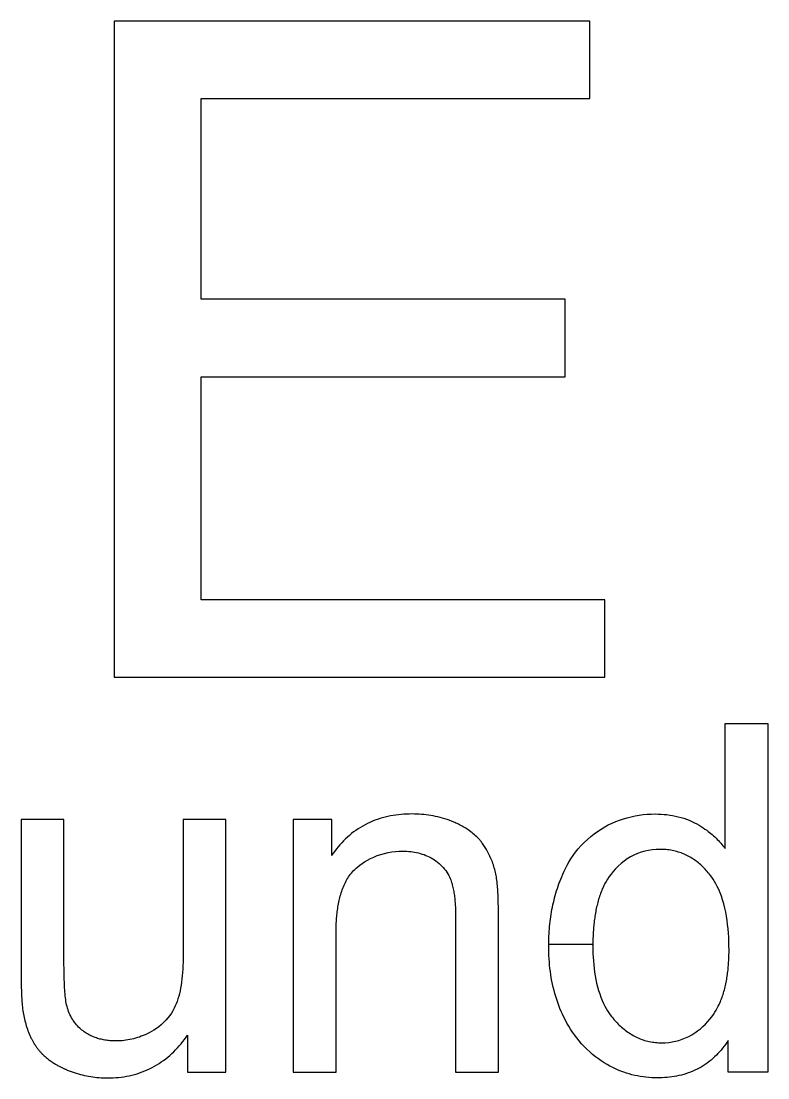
# Model space of a CAD drawing. Header units: millimetres. Extents: x 0 to 9.8, y 0 to 27.1.
# Drawn here: x 2.3697 to 2.7022, y 3.2305 to 3.7014 of the extents above; entities that cross this region are included whole.
import ezdxf

# ---------------------------------------------------------------- set-up
doc = ezdxf.new("R2010")
doc.units = ezdxf.units.MM
doc.header["$MEASUREMENT"] = 0
doc.layers.add('Metal Layer 1', color=52, linetype='Continuous')

msp = doc.modelspace()

# ---------------------------------------------------------------- linework, layer by layer
at = {"layer": 'Metal Layer 1'}
for p, q in [((2.62286, 3.70137), (2.41115, 3.70137)), ((2.41115, 3.70137), (2.41115, 3.40898)), ((2.62286, 3.66683), (2.62286, 3.70137)), ((2.44993, 3.57746), (2.44993, 3.66683)), ((2.44993, 3.66683), (2.62286, 3.66683)), ((2.61194, 3.57746), (2.44993, 3.57746)), ((2.61194, 3.54292), (2.61194, 3.57746)), ((2.44993, 3.44352), (2.44993, 3.54292)), ((2.44993, 3.54292), (2.61194, 3.54292)), ((2.62955, 3.44352), (2.44993, 3.44352)), ((2.62955, 3.40898), (2.62955, 3.44352)), ((2.41115, 3.40898), (2.62955, 3.40898)), ((2.68313, 3.33267), (2.68313, 3.38832)), ((2.68313, 3.38832), (2.70219, 3.38832)), ((2.70219, 3.38832), (2.70219, 3.23296)), ((2.54376, 3.34806), (2.54255, 3.34805)), ((2.54483, 3.34805), (2.54376, 3.34806)), ((2.54589, 3.34802), (2.54483, 3.34805)), ((2.65029, 3.34803), (2.65211, 3.34806)), ((2.65211, 3.34806), (2.6534, 3.34804)), ((2.38876, 3.34557), (2.3697, 3.34557)), ((2.3697, 3.34557), (2.3697, 3.27583)), ((2.38876, 3.28317), (2.38876, 3.34557)), ((2.46087, 3.34557), (2.44181, 3.34557)), ((2.44181, 3.34557), (2.44181, 3.2853)), ((2.46087, 3.23296), (2.46087, 3.34557)), ((2.508, 3.34557), (2.49083, 3.34557)), ((2.49083, 3.34557), (2.49083, 3.23296)), ((2.508, 3.32959), (2.508, 3.34557)), ((2.5239, 3.34381), (2.52283, 3.34327)), ((2.52498, 3.34432), (2.5239, 3.34381)), ((2.52608, 3.3448), (2.52498, 3.34432)), ((2.5272, 3.34524), (2.52608, 3.3448)), ((2.52832, 3.34565), (2.5272, 3.34524)), ((2.52947, 3.34602), (2.52832, 3.34565)), ((2.53063, 3.34636), (2.52947, 3.34602)), ((2.53179, 3.34667), (2.53063, 3.34636)), ((2.53297, 3.34695), (2.53179, 3.34667)), ((2.53415, 3.34719), (2.53297, 3.34695)), ((2.53534, 3.3474), (2.53415, 3.34719)), ((2.53653, 3.34758), (2.53534, 3.3474)), ((2.53773, 3.34773), (2.53653, 3.34758)), ((2.53893, 3.34785), (2.53773, 3.34773)), ((2.54014, 3.34794), (2.53893, 3.34785)), ((2.54134, 3.34801), (2.54014, 3.34794)), ((2.54255, 3.34805), (2.54134, 3.34801)), ((2.54695, 3.34797), (2.54589, 3.34802)), ((2.548, 3.34789), (2.54695, 3.34797)), ((2.54906, 3.3478), (2.548, 3.34789)), ((2.5501, 3.34768), (2.54906, 3.3478)), ((2.55115, 3.34754), (2.5501, 3.34768)), ((2.55219, 3.34738), (2.55115, 3.34754)), ((2.55322, 3.3472), (2.55219, 3.34738)), ((2.55425, 3.34699), (2.55322, 3.3472)), ((2.55528, 3.34676), (2.55425, 3.34699)), ((2.5563, 3.34651), (2.55528, 3.34676)), ((2.55731, 3.34623), (2.5563, 3.34651)), ((2.55832, 3.34593), (2.55731, 3.34623)), ((2.55933, 3.3456), (2.55832, 3.34593)), ((2.56033, 3.34524), (2.55933, 3.3456)), ((2.56132, 3.34486), (2.56033, 3.34524)), ((2.56231, 3.34446), (2.56132, 3.34486)), ((2.56281, 3.34424), (2.56231, 3.34446)), ((2.56333, 3.34401), (2.56281, 3.34424)), ((2.56386, 3.34376), (2.56333, 3.34401)), ((2.56439, 3.34351), (2.56386, 3.34376)), ((2.56493, 3.34324), (2.56439, 3.34351)), ((2.63116, 3.34316), (2.6328, 3.34395)), ((2.6328, 3.34395), (2.63446, 3.34468)), ((2.63446, 3.34468), (2.63614, 3.34533)), ((2.63614, 3.34533), (2.63785, 3.34591)), ((2.63785, 3.34591), (2.63958, 3.34642)), ((2.63958, 3.34642), (2.64133, 3.34687)), ((2.64133, 3.34687), (2.64311, 3.34724)), ((2.64311, 3.34724), (2.64489, 3.34754)), ((2.64489, 3.34754), (2.64669, 3.34777)), ((2.64669, 3.34777), (2.64849, 3.34793)), ((2.64849, 3.34793), (2.65029, 3.34803)), ((2.6534, 3.34804), (2.65469, 3.34799)), ((2.65469, 3.34799), (2.65598, 3.3479)), ((2.65598, 3.3479), (2.65725, 3.34777)), ((2.65725, 3.34777), (2.65853, 3.3476)), ((2.65853, 3.3476), (2.65979, 3.3474)), ((2.65979, 3.3474), (2.66105, 3.34715)), ((2.66105, 3.34715), (2.66229, 3.34685)), ((2.66229, 3.34685), (2.66353, 3.34652)), ((2.66353, 3.34652), (2.66476, 3.34614)), ((2.66476, 3.34614), (2.66598, 3.34571)), ((2.66598, 3.34571), (2.66718, 3.34524)), ((2.66718, 3.34524), (2.66835, 3.34473)), ((2.66835, 3.34473), (2.66947, 3.34419)), ((2.66947, 3.34419), (2.67053, 3.34364)), ((2.67053, 3.34364), (2.67154, 3.34307)), ((2.51681, 3.33931), (2.51589, 3.33855)), ((2.51776, 3.34005), (2.51681, 3.33931)), ((2.51873, 3.34075), (2.51776, 3.34005)), ((2.51973, 3.34143), (2.51873, 3.34075)), ((2.52075, 3.34208), (2.51973, 3.34143)), ((2.52178, 3.34269), (2.52075, 3.34208)), ((2.52283, 3.34327), (2.52178, 3.34269)), ((2.56548, 3.34295), (2.56493, 3.34324)), ((2.56603, 3.34266), (2.56548, 3.34295)), ((2.56659, 3.34234), (2.56603, 3.34266)), ((2.56715, 3.34202), (2.56659, 3.34234)), ((2.5677, 3.34168), (2.56715, 3.34202)), ((2.56826, 3.34132), (2.5677, 3.34168)), ((2.56882, 3.34095), (2.56826, 3.34132)), ((2.56938, 3.34056), (2.56882, 3.34095)), ((2.56993, 3.34015), (2.56938, 3.34056)), ((2.57048, 3.33973), (2.56993, 3.34015)), ((2.57102, 3.33929), (2.57048, 3.33973)), ((2.57156, 3.33884), (2.57102, 3.33929)), ((2.57208, 3.33836), (2.57156, 3.33884)), ((2.62332, 3.33803), (2.62483, 3.33922)), ((2.62483, 3.33922), (2.62637, 3.34032)), ((2.62637, 3.34032), (2.62794, 3.34134)), ((2.62794, 3.34134), (2.62954, 3.34229)), ((2.62954, 3.34229), (2.63116, 3.34316)), ((2.67154, 3.34307), (2.67249, 3.3425)), ((2.67249, 3.3425), (2.67337, 3.34193)), ((2.67337, 3.34193), (2.6742, 3.34137)), ((2.6742, 3.34137), (2.67496, 3.34083)), ((2.67496, 3.34083), (2.67565, 3.34031)), ((2.67565, 3.34031), (2.67628, 3.33983)), ((2.67628, 3.33983), (2.67687, 3.33934)), ((2.67687, 3.33934), (2.67746, 3.33885)), ((2.67746, 3.33885), (2.67803, 3.33834)), ((2.51166, 3.33435), (2.51088, 3.33344)), ((2.51246, 3.33524), (2.51166, 3.33435)), ((2.51328, 3.3361), (2.51246, 3.33524)), ((2.51413, 3.33694), (2.51328, 3.3361)), ((2.515, 3.33776), (2.51413, 3.33694)), ((2.51589, 3.33855), (2.515, 3.33776)), ((2.5726, 3.33787), (2.57208, 3.33836)), ((2.57273, 3.33774), (2.5726, 3.33787)), ((2.57288, 3.3376), (2.57273, 3.33774)), ((2.57305, 3.33743), (2.57288, 3.3376)), ((2.57323, 3.33724), (2.57305, 3.33743)), ((2.57343, 3.33702), (2.57323, 3.33724)), ((2.57364, 3.33679), (2.57343, 3.33702)), ((2.57387, 3.33653), (2.57364, 3.33679)), ((2.57411, 3.33625), (2.57387, 3.33653)), ((2.57436, 3.33595), (2.57411, 3.33625)), ((2.57462, 3.33563), (2.57436, 3.33595)), ((2.57489, 3.33528), (2.57462, 3.33563)), ((2.57517, 3.33491), (2.57489, 3.33528)), ((2.57545, 3.33451), (2.57517, 3.33491)), ((2.57574, 3.33409), (2.57545, 3.33451)), ((2.57604, 3.33365), (2.57574, 3.33409)), ((2.61775, 3.33247), (2.61903, 3.33395)), ((2.61903, 3.33395), (2.62041, 3.3354)), ((2.62041, 3.3354), (2.62184, 3.33676)), ((2.62184, 3.33676), (2.62332, 3.33803)), ((2.67803, 3.33834), (2.67859, 3.33782)), ((2.67859, 3.33782), (2.67914, 3.33729)), ((2.67914, 3.33729), (2.67968, 3.33675)), ((2.67968, 3.33675), (2.68021, 3.3362)), ((2.68021, 3.3362), (2.68073, 3.33564)), ((2.68073, 3.33564), (2.68123, 3.33507)), ((2.68123, 3.33507), (2.68172, 3.33448)), ((2.68172, 3.33448), (2.6822, 3.33389)), ((2.50869, 3.33058), (2.508, 3.32959)), ((2.5094, 3.33156), (2.50869, 3.33058)), ((2.51013, 3.33251), (2.5094, 3.33156)), ((2.51088, 3.33344), (2.51013, 3.33251)), ((2.5267, 3.32886), (2.52826, 3.3295)), ((2.52826, 3.3295), (2.52984, 3.33004)), ((2.52984, 3.33004), (2.53145, 3.33049)), ((2.53145, 3.33049), (2.53308, 3.33086)), ((2.53308, 3.33086), (2.53472, 3.33113)), ((2.53472, 3.33113), (2.53638, 3.33133)), ((2.53638, 3.33133), (2.53805, 3.33144)), ((2.53805, 3.33144), (2.53974, 3.33148)), ((2.53974, 3.33148), (2.5406, 3.33147)), ((2.5406, 3.33147), (2.54147, 3.33144)), ((2.54147, 3.33144), (2.54233, 3.33138)), ((2.54233, 3.33138), (2.5432, 3.3313)), ((2.5432, 3.3313), (2.54405, 3.33119)), ((2.54405, 3.33119), (2.54491, 3.33105)), ((2.54491, 3.33105), (2.54576, 3.33089)), ((2.54576, 3.33089), (2.54661, 3.3307)), ((2.54661, 3.3307), (2.54744, 3.33048)), ((2.54744, 3.33048), (2.54827, 3.33023)), ((2.54827, 3.33023), (2.54909, 3.32995)), ((2.54909, 3.32995), (2.54989, 3.32964)), ((2.54989, 3.32964), (2.55068, 3.3293)), ((2.55068, 3.3293), (2.55145, 3.32893)), ((2.57634, 3.33318), (2.57604, 3.33365)), ((2.57665, 3.33269), (2.57634, 3.33318)), ((2.57695, 3.33218), (2.57665, 3.33269)), ((2.57726, 3.33163), (2.57695, 3.33218)), ((2.57757, 3.33107), (2.57726, 3.33163)), ((2.57787, 3.33048), (2.57757, 3.33107)), ((2.57817, 3.32986), (2.57787, 3.33048)), ((2.57847, 3.32924), (2.57817, 3.32986)), ((2.57875, 3.3286), (2.57847, 3.32924)), ((2.61452, 3.32805), (2.6155, 3.32951)), ((2.6155, 3.32951), (2.61657, 3.33099)), ((2.61657, 3.33099), (2.61775, 3.33247)), ((2.64252, 3.32976), (2.641, 3.32897)), ((2.64409, 3.33046), (2.64252, 3.32976)), ((2.64571, 3.33104), (2.64409, 3.33046)), ((2.64735, 3.33151), (2.64571, 3.33104)), ((2.64901, 3.33186), (2.64735, 3.33151)), ((2.6507, 3.33211), (2.64901, 3.33186)), ((2.6524, 3.33226), (2.6507, 3.33211)), ((2.65412, 3.33231), (2.6524, 3.33226)), ((2.65481, 3.3323), (2.65412, 3.33231)), ((2.6555, 3.33228), (2.65481, 3.3323)), ((2.65619, 3.33224), (2.6555, 3.33228)), ((2.65688, 3.33218), (2.65619, 3.33224)), ((2.65756, 3.33211), (2.65688, 3.33218)), ((2.65825, 3.33202), (2.65756, 3.33211)), ((2.65893, 3.33192), (2.65825, 3.33202)), ((2.65961, 3.33179), (2.65893, 3.33192)), ((2.66028, 3.33165), (2.65961, 3.33179)), ((2.66096, 3.33149), (2.66028, 3.33165)), ((2.66162, 3.33132), (2.66096, 3.33149)), ((2.66228, 3.33112), (2.66162, 3.33132)), ((2.66294, 3.33091), (2.66228, 3.33112)), ((2.66359, 3.33069), (2.66294, 3.33091)), ((2.66423, 3.33044), (2.66359, 3.33069)), ((2.66486, 3.33018), (2.66423, 3.33044)), ((2.66549, 3.3299), (2.66486, 3.33018)), ((2.66612, 3.3296), (2.66549, 3.3299)), ((2.66673, 3.32928), (2.66612, 3.3296)), ((2.66734, 3.32895), (2.66673, 3.32928)), ((2.6822, 3.33389), (2.68267, 3.33328)), ((2.68267, 3.33328), (2.68313, 3.33267)), ((2.5189, 3.32389), (2.51965, 3.32454)), ((2.51965, 3.32454), (2.52053, 3.32523)), ((2.52053, 3.32523), (2.52153, 3.32596)), ((2.52153, 3.32596), (2.52265, 3.3267)), ((2.52265, 3.3267), (2.52388, 3.32744)), ((2.52388, 3.32744), (2.52523, 3.32817)), ((2.52523, 3.32817), (2.5267, 3.32886)), ((2.55145, 3.32893), (2.55222, 3.32853)), ((2.55222, 3.32853), (2.55297, 3.3281)), ((2.55297, 3.3281), (2.5537, 3.32764)), ((2.5537, 3.32764), (2.55442, 3.32715)), ((2.55442, 3.32715), (2.55512, 3.32662)), ((2.55512, 3.32662), (2.55579, 3.32607)), ((2.55579, 3.32607), (2.55645, 3.32548)), ((2.55645, 3.32548), (2.55708, 3.32486)), ((2.55708, 3.32486), (2.55768, 3.32421)), ((2.57901, 3.32797), (2.57875, 3.3286)), ((2.57927, 3.32733), (2.57901, 3.32797)), ((2.57951, 3.32668), (2.57927, 3.32733)), ((2.57974, 3.32603), (2.57951, 3.32668)), ((2.57996, 3.32538), (2.57974, 3.32603)), ((2.58017, 3.32472), (2.57996, 3.32538)), ((2.58036, 3.32406), (2.58017, 3.32472)), ((2.61211, 3.32383), (2.61283, 3.3252)), ((2.61283, 3.3252), (2.61363, 3.3266)), ((2.61363, 3.3266), (2.61452, 3.32805)), ((2.63555, 3.32487), (2.63436, 3.32367)), ((2.63682, 3.32602), (2.63555, 3.32487)), ((2.63816, 3.32709), (2.63682, 3.32602)), ((2.63955, 3.32808), (2.63816, 3.32709)), ((2.641, 3.32897), (2.63955, 3.32808)), ((2.66793, 3.32861), (2.66734, 3.32895)), ((2.66852, 3.32825), (2.66793, 3.32861)), ((2.66909, 3.32787), (2.66852, 3.32825)), ((2.66966, 3.32749), (2.66909, 3.32787)), ((2.67021, 3.32709), (2.66966, 3.32749)), ((2.67076, 3.32667), (2.67021, 3.32709)), ((2.67129, 3.32625), (2.67076, 3.32667)), ((2.67181, 3.32581), (2.67129, 3.32625)), ((2.67233, 3.32536), (2.67181, 3.32581)), ((2.67284, 3.32489), (2.67233, 3.32536)), ((2.67333, 3.32442), (2.67284, 3.32489)), ((2.51515, 3.31946), (2.51553, 3.32006)), ((2.51553, 3.32006), (2.51593, 3.32064)), ((2.51593, 3.32064), (2.51636, 3.3212)), ((2.51636, 3.3212), (2.5168, 3.32176)), ((2.5168, 3.32176), (2.51727, 3.32229)), ((2.51727, 3.32229), (2.51775, 3.32281)), ((2.51775, 3.32281), (2.51827, 3.32332)), ((2.51827, 3.32332), (2.5189, 3.32389)), ((2.55768, 3.32421), (2.55825, 3.32352)), ((2.55825, 3.32352), (2.55878, 3.32281)), ((2.55878, 3.32281), (2.55926, 3.3221)), ((2.55926, 3.3221), (2.55969, 3.3214)), ((2.55969, 3.3214), (2.56007, 3.32071)), ((2.56007, 3.32071), (2.5604, 3.32004)), ((2.5604, 3.32004), (2.5607, 3.31938)), ((2.58055, 3.32339), (2.58036, 3.32406)), ((2.58072, 3.32273), (2.58055, 3.32339)), ((2.58088, 3.32206), (2.58072, 3.32273)), ((2.58104, 3.32138), (2.58088, 3.32206)), ((2.58118, 3.32071), (2.58104, 3.32138)), ((2.58131, 3.32002), (2.58118, 3.32071)), ((2.58142, 3.3193), (2.58131, 3.32002)), ((2.60996, 3.31903), (2.6104, 3.32012)), ((2.6104, 3.32012), (2.6109, 3.32128)), ((2.6109, 3.32128), (2.61147, 3.32253)), ((2.61147, 3.32253), (2.61211, 3.32383)), ((2.63152, 3.32014), (2.63079, 3.31904)), ((2.63236, 3.32129), (2.63152, 3.32014)), ((2.6333, 3.32247), (2.63236, 3.32129)), ((2.63436, 3.32367), (2.6333, 3.32247)), ((2.67382, 3.32393), (2.67333, 3.32442)), ((2.6743, 3.32344), (2.67382, 3.32393)), ((2.67477, 3.32293), (2.6743, 3.32344)), ((2.67523, 3.32242), (2.67477, 3.32293)), ((2.67568, 3.32189), (2.67523, 3.32242)), ((2.67617, 3.3213), (2.67568, 3.32189)), ((2.6767, 3.32062), (2.67617, 3.3213)), ((2.67726, 3.31985), (2.6767, 3.32062)), ((2.67784, 3.31898), (2.67726, 3.31985)), ((2.51294, 3.31499), (2.51321, 3.31565)), ((2.51321, 3.31565), (2.51349, 3.31631)), ((2.51349, 3.31631), (2.51379, 3.31696)), ((2.51379, 3.31696), (2.5141, 3.3176)), ((2.5141, 3.3176), (2.51443, 3.31823)), ((2.51443, 3.31823), (2.51478, 3.31885)), ((2.51478, 3.31885), (2.51515, 3.31946)), ((2.5607, 3.31938), (2.56096, 3.31874)), ((2.56096, 3.31874), (2.56118, 3.31812)), ((2.56118, 3.31812), (2.56138, 3.31753)), ((2.56138, 3.31753), (2.56155, 3.31697)), ((2.56155, 3.31697), (2.56169, 3.31643)), ((2.56169, 3.31643), (2.56183, 3.31589)), ((2.56183, 3.31589), (2.56197, 3.31533)), ((2.56197, 3.31533), (2.56209, 3.31476)), ((2.58152, 3.31855), (2.58142, 3.3193)), ((2.58162, 3.31778), (2.58152, 3.31855)), ((2.5817, 3.31699), (2.58162, 3.31778)), ((2.58178, 3.31618), (2.5817, 3.31699)), ((2.58185, 3.31537), (2.58178, 3.31618)), ((2.5819, 3.31456), (2.58185, 3.31537)), ((2.60847, 3.31492), (2.60882, 3.31596)), ((2.60882, 3.31596), (2.60918, 3.31699)), ((2.60918, 3.31699), (2.60956, 3.31801)), ((2.60956, 3.31801), (2.60996, 3.31903)), ((2.62879, 3.31533), (2.62849, 3.31465)), ((2.62917, 3.31613), (2.62879, 3.31533)), ((2.62962, 3.31702), (2.62917, 3.31613)), ((2.63016, 3.31799), (2.62962, 3.31702)), ((2.63079, 3.31904), (2.63016, 3.31799)), ((2.67845, 3.31802), (2.67784, 3.31898)), ((2.67907, 3.31694), (2.67845, 3.31802)), ((2.67969, 3.31575), (2.67907, 3.31694)), ((2.68031, 3.31444), (2.67969, 3.31575)), ((2.51147, 3.31016), (2.51164, 3.31086)), ((2.51164, 3.31086), (2.51182, 3.31156)), ((2.51182, 3.31156), (2.51202, 3.31225)), ((2.51202, 3.31225), (2.51223, 3.31294)), ((2.51223, 3.31294), (2.51245, 3.31363)), ((2.51245, 3.31363), (2.51269, 3.31431)), ((2.51269, 3.31431), (2.51294, 3.31499)), ((2.56209, 3.31476), (2.5622, 3.31418)), ((2.5622, 3.31418), (2.56231, 3.31359)), ((2.56231, 3.31359), (2.56241, 3.31299)), ((2.56241, 3.31299), (2.56251, 3.31238)), ((2.56251, 3.31238), (2.56259, 3.31177)), ((2.56259, 3.31177), (2.56267, 3.31115)), ((2.56267, 3.31115), (2.56274, 3.31052)), ((2.56274, 3.31052), (2.56281, 3.30988)), ((2.58196, 3.31375), (2.5819, 3.31456)), ((2.582, 3.31294), (2.58196, 3.31375)), ((2.58204, 3.31213), (2.582, 3.31294)), ((2.58208, 3.31131), (2.58204, 3.31213)), ((2.58211, 3.31047), (2.58208, 3.31131)), ((2.58214, 3.30963), (2.58211, 3.31047)), ((2.60698, 3.3097), (2.60725, 3.31075)), ((2.60725, 3.31075), (2.60753, 3.3118)), ((2.60753, 3.3118), (2.60783, 3.31284)), ((2.60783, 3.31284), (2.60814, 3.31388)), ((2.60814, 3.31388), (2.60847, 3.31492)), ((2.62704, 3.31071), (2.62684, 3.31004)), ((2.62726, 3.31138), (2.62704, 3.31071)), ((2.62748, 3.31204), (2.62726, 3.31138)), ((2.62772, 3.3127), (2.62748, 3.31204)), ((2.62796, 3.31336), (2.62772, 3.3127)), ((2.62822, 3.314), (2.62796, 3.31336)), ((2.62849, 3.31465), (2.62822, 3.314)), ((2.68091, 3.313), (2.68031, 3.31444)), ((2.6815, 3.31144), (2.68091, 3.313)), ((2.68207, 3.30974), (2.6815, 3.31144)), ((2.51056, 3.30522), (2.51066, 3.30593)), ((2.51066, 3.30593), (2.51077, 3.30664)), ((2.51077, 3.30664), (2.51089, 3.30734)), ((2.51089, 3.30734), (2.51102, 3.30805)), ((2.51102, 3.30805), (2.51116, 3.30875)), ((2.51116, 3.30875), (2.51131, 3.30945)), ((2.51131, 3.30945), (2.51147, 3.31016)), ((2.56281, 3.30988), (2.56287, 3.30925)), ((2.56287, 3.30925), (2.56292, 3.3086)), ((2.56292, 3.3086), (2.56297, 3.30795)), ((2.56297, 3.30795), (2.56301, 3.3073)), ((2.56301, 3.3073), (2.56305, 3.30665)), ((2.56305, 3.30665), (2.56308, 3.306)), ((2.56308, 3.306), (2.56311, 3.30534)), ((2.58216, 3.30879), (2.58214, 3.30963)), ((2.58218, 3.30794), (2.58216, 3.30879)), ((2.5822, 3.30709), (2.58218, 3.30794)), ((2.58222, 3.30624), (2.5822, 3.30709)), ((2.58223, 3.3054), (2.58222, 3.30624)), ((2.60607, 3.30546), (2.60627, 3.30652)), ((2.60627, 3.30652), (2.6065, 3.30758)), ((2.6065, 3.30758), (2.60673, 3.30864)), ((2.60673, 3.30864), (2.60698, 3.3097)), ((2.62581, 3.30595), (2.62567, 3.30526)), ((2.62596, 3.30664), (2.62581, 3.30595)), ((2.62612, 3.30732), (2.62596, 3.30664)), ((2.62628, 3.308), (2.62612, 3.30732)), ((2.62646, 3.30868), (2.62628, 3.308)), ((2.62664, 3.30936), (2.62646, 3.30868)), ((2.62684, 3.31004), (2.62664, 3.30936)), ((2.68258, 3.30797), (2.68207, 3.30974)), ((2.68303, 3.30617), (2.68258, 3.30797)), ((2.68343, 3.30435), (2.68303, 3.30617)), ((2.51012, 3.3009), (2.51017, 3.30163)), ((2.51017, 3.30163), (2.51024, 3.30235)), ((2.51024, 3.30235), (2.51031, 3.30307)), ((2.51031, 3.30307), (2.51038, 3.30379)), ((2.51038, 3.30379), (2.51047, 3.30451)), ((2.51047, 3.30451), (2.51056, 3.30522)), ((2.56311, 3.30534), (2.56313, 3.30468)), ((2.56313, 3.30468), (2.56315, 3.30402)), ((2.56315, 3.30402), (2.56316, 3.30337)), ((2.56316, 3.30337), (2.56317, 3.30271)), ((2.56317, 3.30271), (2.56318, 3.30206)), ((2.56318, 3.30206), (2.56318, 3.30141)), ((2.56318, 3.30141), (2.56318, 3.23296)), ((2.58223, 3.30457), (2.58223, 3.3054)), ((2.58224, 3.30374), (2.58223, 3.30457)), ((2.58224, 3.30292), (2.58224, 3.30374)), ((2.58224, 3.30212), (2.58224, 3.30292)), ((2.58224, 3.23296), (2.58224, 3.30212)), ((2.60525, 3.30009), (2.60539, 3.30117)), ((2.60539, 3.30117), (2.60554, 3.30225)), ((2.60554, 3.30225), (2.6057, 3.30332)), ((2.6057, 3.30332), (2.60588, 3.30439)), ((2.60588, 3.30439), (2.60607, 3.30546)), ((2.625, 3.30113), (2.62491, 3.30043)), ((2.62509, 3.30182), (2.625, 3.30113)), ((2.62519, 3.30252), (2.62509, 3.30182)), ((2.6253, 3.3032), (2.62519, 3.30252)), ((2.62542, 3.30389), (2.6253, 3.3032)), ((2.62554, 3.30458), (2.62542, 3.30389)), ((2.62567, 3.30526), (2.62554, 3.30458)), ((2.68377, 3.3025), (2.68343, 3.30435)), ((2.68406, 3.30063), (2.68377, 3.3025)), ((2.50991, 3.29585), (2.50992, 3.29657)), ((2.50992, 3.29657), (2.50994, 3.29729)), ((2.50994, 3.29729), (2.50996, 3.29801)), ((2.50996, 3.29801), (2.50999, 3.29873)), ((2.50999, 3.29873), (2.51003, 3.29946)), ((2.51003, 3.29946), (2.51007, 3.30018)), ((2.51007, 3.30018), (2.51012, 3.3009)), ((2.60485, 3.29576), (2.60493, 3.29685)), ((2.60493, 3.29685), (2.60502, 3.29793)), ((2.60502, 3.29793), (2.60513, 3.29901)), ((2.60513, 3.29901), (2.60525, 3.30009)), ((2.62456, 3.29693), (2.62451, 3.29623)), ((2.62462, 3.29763), (2.62456, 3.29693)), ((2.62468, 3.29834), (2.62462, 3.29763)), ((2.62475, 3.29904), (2.62468, 3.29834)), ((2.62483, 3.29974), (2.62475, 3.29904)), ((2.62491, 3.30043), (2.62483, 3.29974)), ((2.6843, 3.29876), (2.68406, 3.30063)), ((2.6845, 3.29687), (2.6843, 3.29876)), ((2.68465, 3.29499), (2.6845, 3.29687)), ((2.5099, 3.29513), (2.50991, 3.29585)), ((2.5099, 3.29442), (2.5099, 3.29513)), ((2.5099, 3.23296), (2.5099, 3.29442)), ((2.60465, 3.2914), (2.60468, 3.29249)), ((2.60468, 3.29249), (2.60472, 3.29358)), ((2.60472, 3.29358), (2.60478, 3.29467)), ((2.60478, 3.29467), (2.60485, 3.29576)), ((2.62431, 3.292), (2.6243, 3.2913)), ((2.62433, 3.29271), (2.62431, 3.292)), ((2.62436, 3.29341), (2.62433, 3.29271)), ((2.62439, 3.29411), (2.62436, 3.29341)), ((2.62443, 3.29482), (2.62439, 3.29411)), ((2.62447, 3.29552), (2.62443, 3.29482)), ((2.62451, 3.29623), (2.62447, 3.29552)), ((2.68477, 3.29311), (2.68465, 3.29499)), ((2.68485, 3.29124), (2.68477, 3.29311)), ((2.60462, 3.28921), (2.60463, 3.29)), ((2.60463, 3.28779), (2.60462, 3.28921)), ((2.60463, 3.29), (2.60465, 3.2914)), ((2.62428, 3.28991), (2.60463, 3.29)), ((2.60463, 3.29), (2.62428, 3.28991)), ((2.60467, 3.28636), (2.60463, 3.28779)), ((2.6243, 3.2913), (2.62428, 3.28991)), ((2.62428, 3.28956), (2.62428, 3.28991)), ((2.62428, 3.28991), (2.62428, 3.28921)), ((2.62428, 3.28921), (2.62429, 3.28757)), ((2.62429, 3.28757), (2.62433, 3.28591)), ((2.68489, 3.28939), (2.68485, 3.29124)), ((2.68491, 3.28755), (2.68489, 3.28939)), ((2.6849, 3.28686), (2.68491, 3.28755)), ((2.6849, 3.28617), (2.6849, 3.28686)), ((2.38876, 3.28231), (2.38876, 3.28317)), ((2.38877, 3.28143), (2.38876, 3.28231)), ((2.4418, 3.28368), (2.44177, 3.28208)), ((2.44181, 3.2853), (2.4418, 3.28368)), ((2.60472, 3.28494), (2.60467, 3.28636)), ((2.6048, 3.28352), (2.60472, 3.28494)), ((2.6049, 3.2821), (2.6048, 3.28352)), ((2.62433, 3.28591), (2.62441, 3.28425)), ((2.62441, 3.28425), (2.62451, 3.28258)), ((2.62451, 3.28258), (2.62465, 3.28091)), ((2.68474, 3.282), (2.68478, 3.2827)), ((2.68478, 3.2827), (2.68482, 3.28339)), ((2.68482, 3.28339), (2.68484, 3.28409)), ((2.68484, 3.28409), (2.68487, 3.28478)), ((2.68487, 3.28478), (2.68488, 3.28548)), ((2.68488, 3.28548), (2.6849, 3.28617)), ((2.38877, 3.28053), (2.38877, 3.28143)), ((2.38878, 3.27963), (2.38877, 3.28053)), ((2.38879, 3.27871), (2.38878, 3.27963)), ((2.38881, 3.2778), (2.38879, 3.27871)), ((2.38882, 3.27687), (2.38881, 3.2778)), ((2.44154, 3.27747), (2.44142, 3.276)), ((2.44164, 3.27897), (2.44154, 3.27747)), ((2.44172, 3.28051), (2.44164, 3.27897)), ((2.44177, 3.28208), (2.44172, 3.28051)), ((2.60503, 3.28068), (2.6049, 3.2821)), ((2.60518, 3.27926), (2.60503, 3.28068)), ((2.60535, 3.27785), (2.60518, 3.27926)), ((2.60555, 3.27644), (2.60535, 3.27785)), ((2.62465, 3.28091), (2.62483, 3.27924)), ((2.62483, 3.27924), (2.62505, 3.27757)), ((2.62505, 3.27757), (2.6253, 3.27591)), ((2.68429, 3.27716), (2.68437, 3.27784)), ((2.68437, 3.27784), (2.68445, 3.27854)), ((2.68445, 3.27854), (2.68452, 3.27923)), ((2.68452, 3.27923), (2.68458, 3.27992)), ((2.68458, 3.27992), (2.68464, 3.28061)), ((2.68464, 3.28061), (2.6847, 3.28131)), ((2.6847, 3.28131), (2.68474, 3.282)), ((2.3697, 3.27583), (2.3697, 3.27508)), ((2.3697, 3.27508), (2.3697, 3.27433)), ((2.3697, 3.27433), (2.36971, 3.27357)), ((2.36971, 3.27357), (2.36972, 3.27281)), ((2.36972, 3.27281), (2.36973, 3.27203)), ((2.38885, 3.27595), (2.38882, 3.27687)), ((2.38887, 3.27503), (2.38885, 3.27595)), ((2.3889, 3.27412), (2.38887, 3.27503)), ((2.38893, 3.27322), (2.3889, 3.27412)), ((2.38897, 3.27232), (2.38893, 3.27322)), ((2.44111, 3.27317), (2.44091, 3.27181)), ((2.44128, 3.27457), (2.44111, 3.27317)), ((2.44142, 3.276), (2.44128, 3.27457)), ((2.60578, 3.27504), (2.60555, 3.27644)), ((2.60603, 3.27364), (2.60578, 3.27504)), ((2.60632, 3.27224), (2.60603, 3.27364)), ((2.6253, 3.27591), (2.62561, 3.27427)), ((2.62561, 3.27427), (2.62596, 3.27264)), ((2.68348, 3.27239), (2.68362, 3.27306)), ((2.68362, 3.27306), (2.68375, 3.27374)), ((2.68375, 3.27374), (2.68387, 3.27442)), ((2.68387, 3.27442), (2.68399, 3.2751)), ((2.68399, 3.2751), (2.68409, 3.27578)), ((2.68409, 3.27578), (2.68419, 3.27647)), ((2.68419, 3.27647), (2.68429, 3.27716)), ((2.36973, 3.27203), (2.36974, 3.27126)), ((2.36974, 3.27126), (2.36976, 3.27049)), ((2.36976, 3.27049), (2.36979, 3.26971)), ((2.36979, 3.26971), (2.36981, 3.26894)), ((2.36981, 3.26894), (2.36984, 3.26817)), ((2.36984, 3.26817), (2.36987, 3.2674)), ((2.38902, 3.27144), (2.38897, 3.27232)), ((2.38906, 3.27058), (2.38902, 3.27144)), ((2.38912, 3.2697), (2.38906, 3.27058)), ((2.38918, 3.26882), (2.38912, 3.2697)), ((2.38926, 3.26793), (2.38918, 3.26882)), ((2.44044, 3.26922), (2.44017, 3.26799)), ((2.44069, 3.2705), (2.44044, 3.26922)), ((2.44091, 3.27181), (2.44069, 3.2705)), ((2.60663, 3.27086), (2.60632, 3.27224)), ((2.60697, 3.26948), (2.60663, 3.27086)), ((2.60733, 3.26811), (2.60697, 3.26948)), ((2.60773, 3.26675), (2.60733, 3.26811)), ((2.62596, 3.27264), (2.62636, 3.27102)), ((2.62636, 3.27102), (2.62681, 3.26943)), ((2.62681, 3.26943), (2.62731, 3.26787)), ((2.68224, 3.2677), (2.68245, 3.26836)), ((2.68245, 3.26836), (2.68264, 3.26902)), ((2.68264, 3.26902), (2.68283, 3.26969)), ((2.68283, 3.26969), (2.68301, 3.27036)), ((2.68301, 3.27036), (2.68317, 3.27103)), ((2.68317, 3.27103), (2.68333, 3.27171)), ((2.68333, 3.27171), (2.68348, 3.27239)), ((2.36987, 3.2674), (2.36991, 3.26664)), ((2.36991, 3.26664), (2.36996, 3.26589)), ((2.36996, 3.26589), (2.37, 3.26515)), ((2.37, 3.26515), (2.37006, 3.26439)), ((2.37006, 3.26439), (2.37012, 3.26361)), ((2.37012, 3.26361), (2.3702, 3.26281)), ((2.38934, 3.26705), (2.38926, 3.26793)), ((2.38944, 3.26618), (2.38934, 3.26705)), ((2.38954, 3.26534), (2.38944, 3.26618)), ((2.38966, 3.26453), (2.38954, 3.26534)), ((2.3898, 3.26376), (2.38966, 3.26453)), ((2.38995, 3.26304), (2.3898, 3.26376)), ((2.43878, 3.26353), (2.43834, 3.26252)), ((2.43917, 3.26457), (2.43878, 3.26353)), ((2.43953, 3.26567), (2.43917, 3.26457)), ((2.43986, 3.26681), (2.43953, 3.26567)), ((2.44017, 3.26799), (2.43986, 3.26681)), ((2.60816, 3.2654), (2.60773, 3.26675)), ((2.60861, 3.26406), (2.60816, 3.2654)), ((2.6091, 3.26273), (2.60861, 3.26406)), ((2.62731, 3.26787), (2.62785, 3.26637)), ((2.62785, 3.26637), (2.62842, 3.26497)), ((2.62842, 3.26497), (2.62901, 3.26368)), ((2.62901, 3.26368), (2.6296, 3.26249)), ((2.68046, 3.26313), (2.68077, 3.26382)), ((2.68077, 3.26382), (2.68105, 3.26446)), ((2.68105, 3.26446), (2.68131, 3.26509)), ((2.68131, 3.26509), (2.68156, 3.26574)), ((2.68156, 3.26574), (2.6818, 3.26639)), ((2.6818, 3.26639), (2.68203, 3.26704)), ((2.68203, 3.26704), (2.68224, 3.2677)), ((2.3702, 3.26281), (2.37028, 3.262)), ((2.37028, 3.262), (2.37037, 3.26119)), ((2.37037, 3.26119), (2.37048, 3.26038)), ((2.37048, 3.26038), (2.3706, 3.25959)), ((2.3706, 3.25959), (2.37073, 3.25881)), ((2.37073, 3.25881), (2.37088, 3.25807)), ((2.39014, 3.26229), (2.38995, 3.26304)), ((2.39035, 3.26154), (2.39014, 3.26229)), ((2.39058, 3.26081), (2.39035, 3.26154)), ((2.39084, 3.26008), (2.39058, 3.26081)), ((2.39112, 3.25937), (2.39084, 3.26008)), ((2.39143, 3.25867), (2.39112, 3.25937)), ((2.39177, 3.25797), (2.39143, 3.25867)), ((2.43662, 3.25936), (2.43588, 3.25828)), ((2.43727, 3.26042), (2.43662, 3.25936)), ((2.43784, 3.26148), (2.43727, 3.26042)), ((2.43834, 3.26252), (2.43784, 3.26148)), ((2.60962, 3.26141), (2.6091, 3.26273)), ((2.61017, 3.2601), (2.60962, 3.26141)), ((2.61075, 3.2588), (2.61017, 3.2601)), ((2.61137, 3.2575), (2.61075, 3.2588)), ((2.6296, 3.26249), (2.6302, 3.26139)), ((2.6302, 3.26139), (2.63081, 3.26039)), ((2.63081, 3.26039), (2.6314, 3.25947)), ((2.6314, 3.25947), (2.63199, 3.25863)), ((2.63199, 3.25863), (2.63256, 3.25787)), ((2.67718, 3.25768), (2.67792, 3.25871)), ((2.67792, 3.25871), (2.67857, 3.2597)), ((2.67857, 3.2597), (2.67915, 3.26064)), ((2.67915, 3.26064), (2.67965, 3.26153)), ((2.67965, 3.26153), (2.68009, 3.26237)), ((2.68009, 3.26237), (2.68046, 3.26313)), ((2.37088, 3.25807), (2.37104, 3.25732)), ((2.37104, 3.25732), (2.3712, 3.25658)), ((2.3712, 3.25658), (2.37138, 3.25584)), ((2.37138, 3.25584), (2.37157, 3.25511)), ((2.37157, 3.25511), (2.37177, 3.25437)), ((2.37177, 3.25437), (2.37198, 3.25365)), ((2.39213, 3.2573), (2.39177, 3.25797)), ((2.39252, 3.25663), (2.39213, 3.2573)), ((2.39293, 3.25598), (2.39252, 3.25663)), ((2.39338, 3.25534), (2.39293, 3.25598)), ((2.39384, 3.25473), (2.39338, 3.25534)), ((2.39431, 3.25416), (2.39384, 3.25473)), ((2.3948, 3.25362), (2.39431, 3.25416)), ((2.43205, 3.25417), (2.43098, 3.25329)), ((2.43311, 3.25512), (2.43205, 3.25417)), ((2.43413, 3.25616), (2.43311, 3.25512)), ((2.43505, 3.25722), (2.43413, 3.25616)), ((2.43588, 3.25828), (2.43505, 3.25722)), ((2.61203, 3.25619), (2.61137, 3.2575)), ((2.61274, 3.25487), (2.61203, 3.25619)), ((2.61351, 3.25355), (2.61274, 3.25487)), ((2.63256, 3.25787), (2.6331, 3.25718)), ((2.6331, 3.25718), (2.63362, 3.25656)), ((2.63362, 3.25656), (2.63411, 3.25601)), ((2.63411, 3.25601), (2.63458, 3.25549)), ((2.63458, 3.25549), (2.63506, 3.25498)), ((2.63506, 3.25498), (2.63556, 3.25448)), ((2.63556, 3.25448), (2.63606, 3.25399)), ((2.63606, 3.25399), (2.63657, 3.25351)), ((2.67331, 3.2534), (2.67443, 3.25448)), ((2.67443, 3.25448), (2.67544, 3.25556)), ((2.67544, 3.25556), (2.67636, 3.25663)), ((2.67636, 3.25663), (2.67718, 3.25768)), ((2.37198, 3.25365), (2.37221, 3.25292)), ((2.37221, 3.25292), (2.37246, 3.2522)), ((2.37246, 3.2522), (2.37271, 3.25149)), ((2.37271, 3.25149), (2.37299, 3.25078)), ((2.37299, 3.25078), (2.37327, 3.25008)), ((2.37327, 3.25008), (2.37358, 3.24938)), ((2.37358, 3.24938), (2.37389, 3.24869)), ((2.39529, 3.25311), (2.3948, 3.25362)), ((2.39578, 3.25264), (2.39529, 3.25311)), ((2.39628, 3.25219), (2.39578, 3.25264)), ((2.39678, 3.25178), (2.39628, 3.25219)), ((2.39727, 3.25139), (2.39678, 3.25178)), ((2.39776, 3.25103), (2.39727, 3.25139)), ((2.39824, 3.25069), (2.39776, 3.25103)), ((2.39872, 3.25039), (2.39824, 3.25069)), ((2.39919, 3.2501), (2.39872, 3.25039)), ((2.39967, 3.24982), (2.39919, 3.2501)), ((2.40016, 3.24956), (2.39967, 3.24982)), ((2.40065, 3.24931), (2.40016, 3.24956)), ((2.40115, 3.24907), (2.40065, 3.24931)), ((2.424, 3.24932), (2.42317, 3.24899)), ((2.42485, 3.24969), (2.424, 3.24932)), ((2.42577, 3.25011), (2.42485, 3.24969)), ((2.42675, 3.25061), (2.42577, 3.25011)), ((2.42777, 3.25117), (2.42675, 3.25061)), ((2.42882, 3.2518), (2.42777, 3.25117)), ((2.4299, 3.25251), (2.42882, 3.2518)), ((2.43098, 3.25329), (2.4299, 3.25251)), ((2.44312, 3.24855), (2.44382, 3.24954)), ((2.44382, 3.24954), (2.44382, 3.23296)), ((2.61432, 3.25222), (2.61351, 3.25355)), ((2.61519, 3.2509), (2.61432, 3.25222)), ((2.61611, 3.24958), (2.61519, 3.2509)), ((2.61709, 3.24827), (2.61611, 3.24958)), ((2.63657, 3.25351), (2.63709, 3.25305)), ((2.63709, 3.25305), (2.63761, 3.25259)), ((2.63761, 3.25259), (2.63815, 3.25214)), ((2.63815, 3.25214), (2.6387, 3.25171)), ((2.6387, 3.25171), (2.63926, 3.25129)), ((2.63926, 3.25129), (2.63982, 3.25089)), ((2.63982, 3.25089), (2.6404, 3.25049)), ((2.6404, 3.25049), (2.64098, 3.25011)), ((2.64098, 3.25011), (2.64158, 3.24975)), ((2.64158, 3.24975), (2.64218, 3.2494)), ((2.64218, 3.2494), (2.6428, 3.24907)), ((2.66697, 3.24892), (2.66833, 3.24967)), ((2.66833, 3.24967), (2.66965, 3.25049)), ((2.66965, 3.25049), (2.67092, 3.25139)), ((2.67092, 3.25139), (2.67214, 3.25236)), ((2.67214, 3.25236), (2.67331, 3.2534)), ((2.37389, 3.24869), (2.37406, 3.24835)), ((2.37406, 3.24835), (2.37422, 3.24802)), ((2.37422, 3.24802), (2.37439, 3.2477)), ((2.37439, 3.2477), (2.37455, 3.24738)), ((2.37455, 3.24738), (2.37472, 3.24707)), ((2.37472, 3.24707), (2.37488, 3.24677)), ((2.37488, 3.24677), (2.37505, 3.24648)), ((2.37505, 3.24648), (2.37522, 3.2462)), ((2.37522, 3.2462), (2.37538, 3.24592)), ((2.37538, 3.24592), (2.37555, 3.24565)), ((2.37555, 3.24565), (2.37571, 3.24539)), ((2.37571, 3.24539), (2.37587, 3.24513)), ((2.37587, 3.24513), (2.37604, 3.24488)), ((2.37604, 3.24488), (2.3762, 3.24464)), ((2.3762, 3.24464), (2.37636, 3.24441)), ((2.40166, 3.24885), (2.40115, 3.24907)), ((2.40217, 3.24864), (2.40166, 3.24885)), ((2.40268, 3.24845), (2.40217, 3.24864)), ((2.4032, 3.24827), (2.40268, 3.24845)), ((2.40373, 3.24809), (2.4032, 3.24827)), ((2.40426, 3.24794), (2.40373, 3.24809)), ((2.4048, 3.24779), (2.40426, 3.24794)), ((2.40534, 3.24766), (2.4048, 3.24779)), ((2.40588, 3.24754), (2.40534, 3.24766)), ((2.40643, 3.24743), (2.40588, 3.24754)), ((2.40698, 3.24733), (2.40643, 3.24743)), ((2.40753, 3.24724), (2.40698, 3.24733)), ((2.40808, 3.24717), (2.40753, 3.24724)), ((2.40863, 3.24711), (2.40808, 3.24717)), ((2.40919, 3.24705), (2.40863, 3.24711)), ((2.40974, 3.24701), (2.40919, 3.24705)), ((2.4103, 3.24698), (2.40974, 3.24701)), ((2.41086, 3.24695), (2.4103, 3.24698)), ((2.41141, 3.24694), (2.41086, 3.24695)), ((2.41197, 3.24694), (2.41141, 3.24694)), ((2.41286, 3.24695), (2.41197, 3.24694)), ((2.41375, 3.24698), (2.41286, 3.24695)), ((2.41463, 3.24704), (2.41375, 3.24698)), ((2.4155, 3.24713), (2.41463, 3.24704)), ((2.41638, 3.24724), (2.4155, 3.24713)), ((2.41724, 3.24737), (2.41638, 3.24724)), ((2.4181, 3.24753), (2.41724, 3.24737)), ((2.41896, 3.24771), (2.4181, 3.24753)), ((2.41981, 3.24792), (2.41896, 3.24771)), ((2.42066, 3.24815), (2.41981, 3.24792)), ((2.4215, 3.2484), (2.42066, 3.24815)), ((2.42234, 3.24868), (2.4215, 3.2484)), ((2.42317, 3.24899), (2.42234, 3.24868)), ((2.43933, 3.24387), (2.44013, 3.24477)), ((2.44013, 3.24477), (2.44091, 3.24569)), ((2.44091, 3.24569), (2.44167, 3.24662)), ((2.44167, 3.24662), (2.44241, 3.24758)), ((2.44241, 3.24758), (2.44312, 3.24855)), ((2.61813, 3.24698), (2.61709, 3.24827)), ((2.61923, 3.2457), (2.61813, 3.24698)), ((2.6204, 3.24445), (2.61923, 3.2457)), ((2.6428, 3.24907), (2.64343, 3.24875)), ((2.64343, 3.24875), (2.64406, 3.24844)), ((2.64406, 3.24844), (2.6447, 3.24816)), ((2.6447, 3.24816), (2.64535, 3.24789)), ((2.64535, 3.24789), (2.64601, 3.24764)), ((2.64601, 3.24764), (2.64667, 3.24742)), ((2.64667, 3.24742), (2.64733, 3.2472)), ((2.64733, 3.2472), (2.64801, 3.24701)), ((2.64801, 3.24701), (2.64869, 3.24684)), ((2.64869, 3.24684), (2.64937, 3.24668)), ((2.64937, 3.24668), (2.65006, 3.24654)), ((2.65006, 3.24654), (2.65076, 3.24643)), ((2.65076, 3.24643), (2.65145, 3.24633)), ((2.65145, 3.24633), (2.65215, 3.24625)), ((2.65215, 3.24625), (2.65284, 3.24619)), ((2.65284, 3.24619), (2.65354, 3.24614)), ((2.65354, 3.24614), (2.65424, 3.24612)), ((2.65424, 3.24612), (2.65495, 3.24611)), ((2.65495, 3.24611), (2.65652, 3.24615)), ((2.65652, 3.24615), (2.65807, 3.24627)), ((2.65807, 3.24627), (2.6596, 3.24649)), ((2.6596, 3.24649), (2.66112, 3.24679)), ((2.66112, 3.24679), (2.66262, 3.24718)), ((2.66262, 3.24718), (2.66409, 3.24767)), ((2.66409, 3.24767), (2.66555, 3.24825)), ((2.66555, 3.24825), (2.66697, 3.24892)), ((2.68272, 3.24453), (2.68207, 3.24369)), ((2.68335, 3.2454), (2.68272, 3.24453)), ((2.68396, 3.24628), (2.68335, 3.2454)), ((2.68455, 3.24717), (2.68396, 3.24628)), ((2.68455, 3.23296), (2.68455, 3.24717)), ((2.37636, 3.24441), (2.37652, 3.24418)), ((2.37652, 3.24418), (2.37668, 3.24396)), ((2.37668, 3.24396), (2.37683, 3.24375)), ((2.37683, 3.24375), (2.37698, 3.24355)), ((2.37698, 3.24355), (2.37714, 3.24335)), ((2.37714, 3.24335), (2.37728, 3.24316)), ((2.37728, 3.24316), (2.37743, 3.24297)), ((2.37743, 3.24297), (2.37758, 3.24279)), ((2.37758, 3.24279), (2.37772, 3.24262)), ((2.37772, 3.24262), (2.37785, 3.24246)), ((2.37785, 3.24246), (2.37799, 3.2423)), ((2.37799, 3.2423), (2.37812, 3.24215)), ((2.37812, 3.24215), (2.37825, 3.24201)), ((2.37825, 3.24201), (2.37837, 3.24187)), ((2.37837, 3.24187), (2.37849, 3.24174)), ((2.37849, 3.24174), (2.37861, 3.24161)), ((2.37861, 3.24161), (2.37872, 3.24149)), ((2.37872, 3.24149), (2.37883, 3.24138)), ((2.37883, 3.24138), (2.37893, 3.24127)), ((2.37893, 3.24127), (2.37903, 3.24117)), ((2.37903, 3.24117), (2.37913, 3.24108)), ((2.37913, 3.24108), (2.3793, 3.24091)), ((2.3793, 3.24091), (2.37964, 3.24058)), ((2.37964, 3.24058), (2.37998, 3.24026)), ((2.37998, 3.24026), (2.38033, 3.23996)), ((2.38033, 3.23996), (2.38068, 3.23966)), ((2.43499, 3.23973), (2.4359, 3.24051)), ((2.4359, 3.24051), (2.43679, 3.24132)), ((2.43679, 3.24132), (2.43766, 3.24215)), ((2.43766, 3.24215), (2.4385, 3.243)), ((2.4385, 3.243), (2.43933, 3.24387)), ((2.62163, 3.24322), (2.6204, 3.24445)), ((2.62289, 3.24204), (2.62163, 3.24322)), ((2.62416, 3.24094), (2.62289, 3.24204)), ((2.62545, 3.23991), (2.62416, 3.24094)), ((2.62674, 3.23895), (2.62545, 3.23991)), ((2.6785, 3.23978), (2.67771, 3.23907)), ((2.67926, 3.24052), (2.6785, 3.23978)), ((2.67999, 3.24128), (2.67926, 3.24052)), ((2.68071, 3.24207), (2.67999, 3.24128)), ((2.6814, 3.24287), (2.68071, 3.24207)), ((2.68207, 3.24369), (2.6814, 3.24287)), ((2.38068, 3.23966), (2.38103, 3.23936)), ((2.38103, 3.23936), (2.38138, 3.23908)), ((2.38138, 3.23908), (2.38174, 3.2388)), ((2.38174, 3.2388), (2.38209, 3.23853)), ((2.38209, 3.23853), (2.38245, 3.23827)), ((2.38245, 3.23827), (2.38281, 3.23802)), ((2.38281, 3.23802), (2.38316, 3.23777)), ((2.38316, 3.23777), (2.38352, 3.23753)), ((2.38352, 3.23753), (2.38387, 3.2373)), ((2.38387, 3.2373), (2.38423, 3.23707)), ((2.38423, 3.23707), (2.38458, 3.23685)), ((2.38458, 3.23685), (2.38492, 3.23664)), ((2.38492, 3.23664), (2.38527, 3.23644)), ((2.38527, 3.23644), (2.38561, 3.23624)), ((2.38561, 3.23624), (2.38595, 3.23605)), ((2.38595, 3.23605), (2.38629, 3.23587)), ((2.38629, 3.23587), (2.38661, 3.23569)), ((2.38661, 3.23569), (2.38694, 3.23552)), ((2.38694, 3.23552), (2.38726, 3.23536)), ((2.38726, 3.23536), (2.38757, 3.2352)), ((2.38757, 3.2352), (2.38788, 3.23505)), ((2.38788, 3.23505), (2.38818, 3.23491)), ((2.4269, 3.23451), (2.42798, 3.23505)), ((2.42798, 3.23505), (2.42903, 3.23562)), ((2.42903, 3.23562), (2.43008, 3.23623)), ((2.43008, 3.23623), (2.4311, 3.23687)), ((2.4311, 3.23687), (2.43211, 3.23755)), ((2.43211, 3.23755), (2.43309, 3.23825)), ((2.43309, 3.23825), (2.43405, 3.23898)), ((2.43405, 3.23898), (2.43499, 3.23973)), ((2.62804, 3.23805), (2.62674, 3.23895)), ((2.62933, 3.23722), (2.62804, 3.23805)), ((2.63061, 3.23645), (2.62933, 3.23722)), ((2.63188, 3.23574), (2.63061, 3.23645)), ((2.63314, 3.23509), (2.63188, 3.23574)), ((2.63438, 3.2345), (2.63314, 3.23509)), ((2.67254, 3.23531), (2.67161, 3.23479)), ((2.67345, 3.23587), (2.67254, 3.23531)), ((2.67434, 3.23645), (2.67345, 3.23587)), ((2.67522, 3.23707), (2.67434, 3.23645)), ((2.67608, 3.23771), (2.67522, 3.23707)), ((2.67691, 3.23838), (2.67608, 3.23771)), ((2.67771, 3.23907), (2.67691, 3.23838)), ((2.38818, 3.23491), (2.38847, 3.23477)), ((2.38847, 3.23477), (2.38875, 3.23464)), ((2.38875, 3.23464), (2.38903, 3.23452)), ((2.38903, 3.23452), (2.38929, 3.2344)), ((2.38929, 3.2344), (2.38955, 3.23428)), ((2.38955, 3.23428), (2.3898, 3.23418)), ((2.3898, 3.23418), (2.39003, 3.23407)), ((2.39003, 3.23407), (2.39026, 3.23398)), ((2.39026, 3.23398), (2.3907, 3.2338)), ((2.3907, 3.2338), (2.39159, 3.23345)), ((2.39159, 3.23345), (2.39248, 3.23312)), ((2.39248, 3.23312), (2.39337, 3.23281)), ((2.39337, 3.23281), (2.39427, 3.23252)), ((2.39427, 3.23252), (2.39517, 3.23226)), ((2.39517, 3.23226), (2.39607, 3.23201)), ((2.39607, 3.23201), (2.39698, 3.23178)), ((2.39698, 3.23178), (2.39789, 3.23157)), ((2.39789, 3.23157), (2.39881, 3.23137)), ((2.39881, 3.23137), (2.39973, 3.2312)), ((2.39973, 3.2312), (2.40066, 3.23105)), ((2.40066, 3.23105), (2.40158, 3.23091)), ((2.40158, 3.23091), (2.40252, 3.2308)), ((2.40252, 3.2308), (2.40345, 3.2307)), ((2.40345, 3.2307), (2.40439, 3.23062)), ((2.40439, 3.23062), (2.40533, 3.23056)), ((2.40533, 3.23056), (2.40628, 3.23051)), ((2.40628, 3.23051), (2.40723, 3.23049)), ((2.40723, 3.23049), (2.40818, 3.23048)), ((2.40818, 3.23048), (2.40939, 3.23049)), ((2.40939, 3.23049), (2.4106, 3.23053)), ((2.4106, 3.23053), (2.41181, 3.23061)), ((2.41181, 3.23061), (2.41302, 3.23071)), ((2.41302, 3.23071), (2.41421, 3.23084)), ((2.41421, 3.23084), (2.41541, 3.23101)), ((2.41541, 3.23101), (2.4166, 3.2312)), ((2.4166, 3.2312), (2.41779, 3.23143)), ((2.41779, 3.23143), (2.41897, 3.2317)), ((2.41897, 3.2317), (2.42014, 3.232)), ((2.42014, 3.232), (2.42131, 3.23233)), ((2.42131, 3.23233), (2.42246, 3.2327)), ((2.42246, 3.2327), (2.42359, 3.2331)), ((2.42359, 3.2331), (2.42471, 3.23354)), ((2.42471, 3.23354), (2.42581, 3.23401)), ((2.42581, 3.23401), (2.4269, 3.23451)), ((2.44382, 3.23296), (2.46087, 3.23296)), ((2.49083, 3.23296), (2.5099, 3.23296)), ((2.56318, 3.23296), (2.58224, 3.23296)), ((2.63559, 3.23396), (2.63438, 3.2345)), ((2.63679, 3.23347), (2.63559, 3.23396)), ((2.638, 3.23302), (2.63679, 3.23347)), ((2.63921, 3.23261), (2.638, 3.23302)), ((2.64044, 3.23223), (2.63921, 3.23261)), ((2.64166, 3.2319), (2.64044, 3.23223)), ((2.6429, 3.2316), (2.64166, 3.2319)), ((2.64415, 3.23133), (2.6429, 3.2316)), ((2.6454, 3.2311), (2.64415, 3.23133)), ((2.64666, 3.23091), (2.6454, 3.2311)), ((2.64792, 3.23075), (2.64666, 3.23091)), ((2.64919, 3.23063), (2.64792, 3.23075)), ((2.65047, 3.23055), (2.64919, 3.23063)), ((2.65176, 3.23049), (2.65047, 3.23055)), ((2.65305, 3.23048), (2.65176, 3.23049)), ((2.65413, 3.23049), (2.65305, 3.23048)), ((2.6552, 3.23052), (2.65413, 3.23049)), ((2.65627, 3.23058), (2.6552, 3.23052)), ((2.65734, 3.23066), (2.65627, 3.23058)), ((2.65841, 3.23077), (2.65734, 3.23066)), ((2.65947, 3.23091), (2.65841, 3.23077)), ((2.66053, 3.23107), (2.65947, 3.23091)), ((2.66159, 3.23126), (2.66053, 3.23107)), ((2.66263, 3.23148), (2.66159, 3.23126)), ((2.66368, 3.23172), (2.66263, 3.23148)), ((2.66471, 3.232), (2.66368, 3.23172)), ((2.66574, 3.23231), (2.66471, 3.232)), ((2.66676, 3.23265), (2.66574, 3.23231)), ((2.66776, 3.23302), (2.66676, 3.23265)), ((2.66874, 3.23341), (2.66776, 3.23302)), ((2.66971, 3.23384), (2.66874, 3.23341)), ((2.67067, 3.2343), (2.66971, 3.23384)), ((2.67161, 3.23479), (2.67067, 3.2343)), ((2.70219, 3.23296), (2.68455, 3.23296))]:
    msp.add_line(p, q, dxfattribs=at)

doc.saveas('drawing.dxf')
